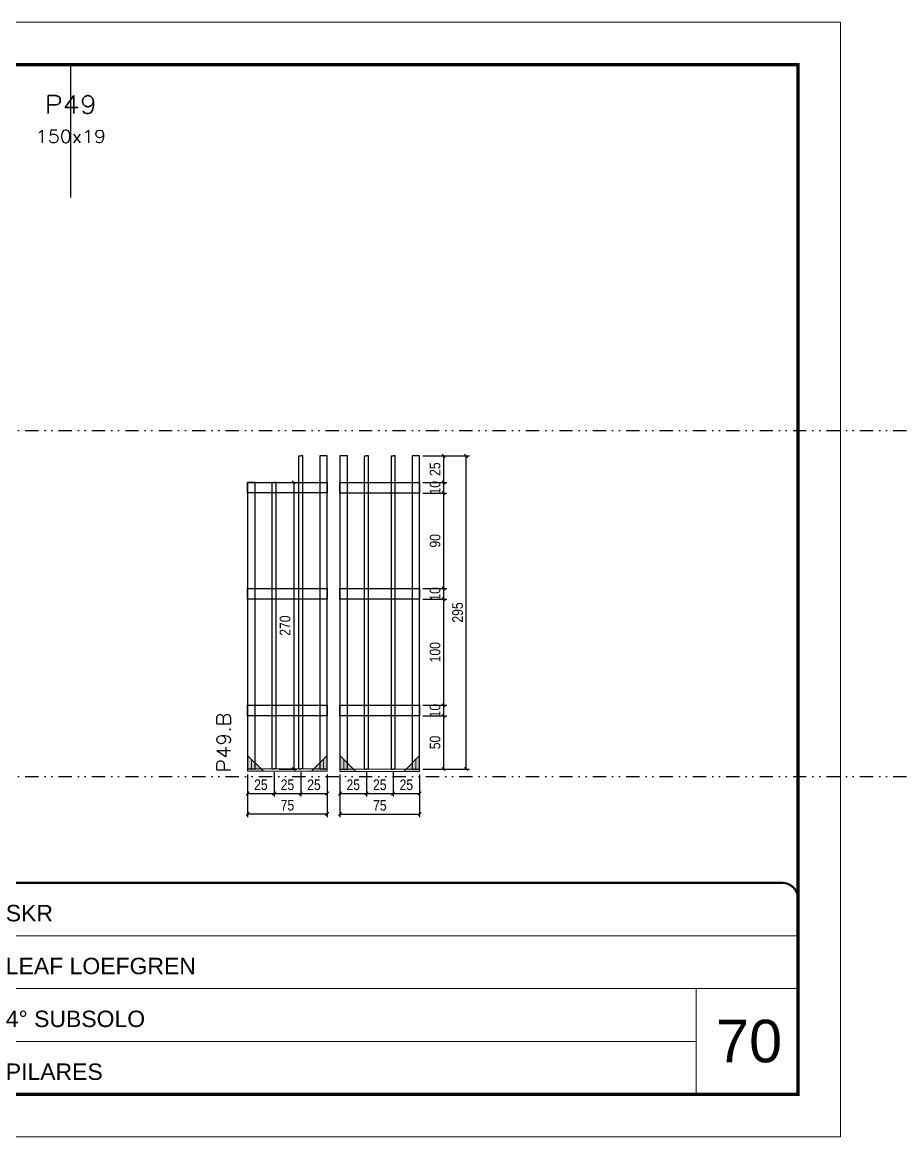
# Model space of a CAD drawing. Header units: millimetres. Extents: x 13777 to 27878, y -21631 to 6985.
# Drawn here: x 16699 to 17527, y -13591 to -12541 of the extents above; entities that cross this region are included whole.
import ezdxf
from ezdxf.enums import TextEntityAlignment as Align

# ---------------------------------------------------------------- set-up
doc = ezdxf.new("R2010")
doc.units = ezdxf.units.MM
for name, pattern in [('CONTINUO', [0]), ('DASHED', [0.75, 0.5, -0.25]), ('DIVIDE2', [0.625, 0.25, -0.125, 0, -0.125, 0, -0.125]), ('HIDDEN', [0.375, 0.25, -0.125])]:
    doc.linetypes.add(name, pattern=pattern)
for name, color, linetype, lineweight in [('CARIMBO', 255, 'Continuous', 9), ('Folhas', 255, 'Continuous', 9), ('Madeira', 126, 'Continuous', 18), ('Sarr 2.2x7', 40, 'Continuous', 9), ('SARRAFO DE PRESSAO', 251, 'DASHED', 9), ('Texto Seção', 7, 'Continuous', 15)]:
    doc.layers.add(name, color=color, linetype=linetype, lineweight=lineweight)
for name, color, linetype in [('COTA', 241, 'Continuous'), ('Nível', 160, 'Continuous'), ('SARR_2.2x10', 60, 'Continuous'), ('SARR_3.5x7', 81, 'Continuous'), ('SARR_7x7', 40, 'Continuous'), ('Texto de Titulo', 7, 'Continuous'), ('Texto Qtd Sarr', 242, 'Continuous')]:
    doc.layers.add(name, color=color, linetype=linetype)
doc.styles.add('ARIAL', font='arial.ttf')
doc.styles.add('COTA TECNICA', font='techl___.ttf', dxfattribs={"height": 10})
doc.styles.add('REGUA-120', font='ROMANS.shx', dxfattribs={"height": 15})
doc.styles.add('ROMANS', font='romans.shx')
doc.styles.add('Tecnologia', font='')
doc.styles.get('Tecnologia').set_extended_font_data('Forgotten Futurist')
doc.dimstyles.new('PAINEL', dxfattribs={"dimtxt": 10, "dimasz": 3, "dimexe": 3, "dimexo": 3, "dimgap": 3, "dimtad": 1, "dimdec": 1, "dimzin": 12, "dimdsep": 46, "dimtxsty": 'COTA TECNICA', "dimblk1": 'OBLIQUE', "dimblk2": 'OBLIQUE', "dimsah": 1, "dimcen": 0.9, "dimclrd": 4, "dimclre": 4, "dimclrt": 240, "dimadec": 1, "dimazin": 3, "dimtfac": 1, "dimtdec": 1, "dimtmove": 0, "dimatfit": 3, "dimfxl": 1, "dimtolj": 1, "dimtzin": 12, "dimarcsym": 0})

# ---------------------------------------------------------------- blocks, each defined once
blk = doc.blocks.new('9999999999')
at = {"color": 30, "linetype": 'CONTINUO'}
for p, q in [((98564.6, 34230.2), (98564.6, 34429.4)), ((98564.6, 34379.6), (99584, 34379.6)), ((98564.6, 34329.8), (99488, 34329.8)), ((99584, 34329.8), (99488, 34329.8)), ((99488, 34329.8), (99488, 34230.2)), ((98564.6, 34280), (99488, 34280))]:
    blk.add_line(p, q, dxfattribs=at)
at = {"color": 30, "linetype": 'CONTINUO', "const_width": 2}
blk.add_lwpolyline([(99584, 34230.2), (99584, 34414.4, 0.414214), (99569, 34429.4), (98229, 34429.4, 0.414214), (98214, 34414.4), (98214, 34245.2, 0.414214), (98229, 34230.2), (99584, 34230.2)], format="xyb", dxfattribs=at)
at = {"layer": 'Folhas'}
blk.add_lwpolyline([(98139, 34190.2), (99624, 34190.2), (99624, 35240.2), (98139, 35240.2)], close=True, dxfattribs=at)
at = {"layer": 'Folhas', "color": 30, "const_width": 3}
blk.add_lwpolyline([(98214, 34230.2), (99584, 34230.2), (99584, 35200.2), (98214, 35200.2)], close=True, dxfattribs=at)
at = {"color": 7, "linetype": 'Continuous', "ltscale": 5, "style": 'ARIAL'}
for s, height, p in [('SKR', 15.48, (98837.7, 34393.1)), ('LEAF LOEFGREN', 15.483, (98837.7, 34343.3)), ('4° SUBSOLO', 15.48, (98837.7, 34293.5)), ('NOVA SISTEMAS CONSTRUTIVOS', 11.059, (98263.2, 34267.2)), ('PILARES', 15.48, (98837.7, 34243.7))]:
    blk.add_text(s, height=height, dxfattribs=at).set_placement(p)
at = {"layer": 'Folhas', "color": 7, "style": 'Tecnologia', "width": 1.5}
for s, p in [('CLIENTE:', (98573.7, 34397.2)), ('OBRA:', (98573.7, 34347.3)), ('PAVIMENTO:', (98573.7, 34297.5)), ('PROJETO:', (98573.7, 34247.7))]:
    blk.add_text(s, height=14, dxfattribs=at).set_placement(p)
blk = doc.blocks.new('titulo1')
at = {"layer": 'Defpoints', "color": 252, "linetype": 'HIDDEN', "ltscale": 2}
blk.add_line((0, 0), (0, 125), dxfattribs=at)
at = {"layer": 'Defpoints', "style": 'ROMANS', "oblique": 15}
blk.add_attdef('FOLHA', text='', height=10, dxfattribs=at).set_placement((0, 15.6), align=Align.MIDDLE_CENTER)
at = {"layer": 'Texto Qtd Sarr', "color": 3, "style": 'ROMANS', "oblique": 15}
for tag, height, p in [('TITULO', 17, (0, 71.4)), ('SEÇÃO', 12, (0, 41.5))]:
    blk.add_attdef(tag, text='', height=height, dxfattribs=at).set_placement(p, align=Align.MIDDLE_CENTER)
blk = doc.blocks.new('_Oblique')
at = {"color": 0, "linetype": 'ByBlock', "lineweight": -2}
blk.add_line((-0.5, -0.5), (0.5, 0.5), dxfattribs=at)
blk = doc.blocks.new('*D3172')
at = {"layer": 'COTA', "color": 4, "lineweight": -2, "transparency": 16777216}
for p, q in [((16911.5, -13249.8), (16911.5, -13270.6)), ((16936.5, -13247.6), (16936.5, -13270.6)), ((16911.5, -13267.6), (16936.5, -13267.6))]:
    blk.add_line(p, q, dxfattribs=at)
at = {"layer": 'Defpoints', "color": 0, "transparency": 16777216}
for p in [(16911.5, -13246.8), (16936.5, -13244.6), (16936.5, -13267.6)]:
    blk.add_point(p, dxfattribs=at)
at = {"layer": 'COTA', "color": 4, "lineweight": -2, "transparency": 16777216, "xscale": 3, "yscale": 3, "zscale": 3, "rotation": 180}
blk.add_blockref('_Oblique', (16911.5, -13267.6), dxfattribs=at)
at = {"layer": 'COTA', "color": 4, "lineweight": -2, "transparency": 16777216, "xscale": 3, "yscale": 3, "zscale": 3}
blk.add_blockref('_Oblique', (16936.5, -13267.6), dxfattribs=at)
at = {"layer": 'COTA', "color": 240, "transparency": 16777216, "insert": (16924, -13259.5), "char_height": 10, "attachment_point": 5, "style": 'COTA TECNICA'}
blk.add_mtext('\\A1;25', dxfattribs=at)
blk = doc.blocks.new('*D3173')
at = {"layer": 'COTA', "color": 4, "lineweight": -2, "transparency": 16777216}
for p, q in [((16936.5, -13247.6), (16936.5, -13270.6)), ((16961.5, -13247.6), (16961.5, -13270.6)), ((16936.5, -13267.6), (16961.5, -13267.6))]:
    blk.add_line(p, q, dxfattribs=at)
at = {"layer": 'Defpoints', "color": 0, "transparency": 16777216}
for p in [(16936.5, -13244.6), (16961.5, -13244.6), (16961.5, -13267.6)]:
    blk.add_point(p, dxfattribs=at)
at = {"layer": 'COTA', "color": 4, "lineweight": -2, "transparency": 16777216, "xscale": 3, "yscale": 3, "zscale": 3, "rotation": 180}
blk.add_blockref('_Oblique', (16936.5, -13267.6), dxfattribs=at)
at = {"layer": 'COTA', "color": 4, "lineweight": -2, "transparency": 16777216, "xscale": 3, "yscale": 3, "zscale": 3}
blk.add_blockref('_Oblique', (16961.5, -13267.6), dxfattribs=at)
at = {"layer": 'COTA', "color": 240, "transparency": 16777216, "insert": (16949, -13259.5), "char_height": 10, "attachment_point": 5, "style": 'COTA TECNICA'}
blk.add_mtext('\\A1;25', dxfattribs=at)
blk = doc.blocks.new('*D3159')
at = {"layer": 'COTA', "color": 4, "lineweight": -2, "transparency": 16777216}
for p, q in [((16961.5, -13247.6), (16961.5, -13270.6)), ((16986.5, -13249.8), (16986.5, -13270.6)), ((16961.5, -13267.6), (16986.5, -13267.6))]:
    blk.add_line(p, q, dxfattribs=at)
at = {"layer": 'Defpoints', "color": 0, "transparency": 16777216}
for p in [(16961.5, -13244.6), (16986.5, -13246.8), (16986.5, -13267.6)]:
    blk.add_point(p, dxfattribs=at)
at = {"layer": 'COTA', "color": 4, "lineweight": -2, "transparency": 16777216, "xscale": 3, "yscale": 3, "zscale": 3, "rotation": 180}
blk.add_blockref('_Oblique', (16961.5, -13267.6), dxfattribs=at)
at = {"layer": 'COTA', "color": 4, "lineweight": -2, "transparency": 16777216, "xscale": 3, "yscale": 3, "zscale": 3}
blk.add_blockref('_Oblique', (16986.5, -13267.6), dxfattribs=at)
at = {"layer": 'COTA', "color": 240, "transparency": 16777216, "insert": (16974, -13259.5), "char_height": 10, "attachment_point": 5, "style": 'COTA TECNICA'}
blk.add_mtext('\\A1;25', dxfattribs=at)
blk = doc.blocks.new('*D3160')
at = {"layer": 'COTA', "color": 4, "lineweight": -2, "transparency": 16777216}
for p, q in [((16911.5, -13249.8), (16911.5, -13289.9)), ((16986.5, -13249.8), (16986.5, -13289.9)), ((16911.5, -13286.9), (16986.5, -13286.9))]:
    blk.add_line(p, q, dxfattribs=at)
at = {"layer": 'Defpoints', "color": 0, "transparency": 16777216}
for p in [(16911.5, -13246.8), (16986.5, -13246.8), (16986.5, -13286.9)]:
    blk.add_point(p, dxfattribs=at)
at = {"layer": 'COTA', "color": 4, "lineweight": -2, "transparency": 16777216, "xscale": 3, "yscale": 3, "zscale": 3, "rotation": 180}
blk.add_blockref('_Oblique', (16911.5, -13286.9), dxfattribs=at)
at = {"layer": 'COTA', "color": 4, "lineweight": -2, "transparency": 16777216, "xscale": 3, "yscale": 3, "zscale": 3}
blk.add_blockref('_Oblique', (16986.5, -13286.9), dxfattribs=at)
at = {"layer": 'COTA', "color": 240, "transparency": 16777216, "insert": (16949, -13278.8), "char_height": 10, "attachment_point": 5, "style": 'COTA TECNICA'}
blk.add_mtext('\\A1;75', dxfattribs=at)
blk = doc.blocks.new('*D3161')
at = {"layer": 'COTA', "color": 4, "lineweight": -2, "transparency": 16777216}
for p, q in [((16998.5, -13249.8), (16998.5, -13270.6)), ((17023.5, -13247.6), (17023.5, -13270.6)), ((16998.5, -13267.6), (17023.5, -13267.6))]:
    blk.add_line(p, q, dxfattribs=at)
at = {"layer": 'Defpoints', "color": 0, "transparency": 16777216}
for p in [(16998.5, -13246.8), (17023.5, -13244.6), (17023.5, -13267.6)]:
    blk.add_point(p, dxfattribs=at)
at = {"layer": 'COTA', "color": 4, "lineweight": -2, "transparency": 16777216, "xscale": 3, "yscale": 3, "zscale": 3, "rotation": 180}
blk.add_blockref('_Oblique', (16998.5, -13267.6), dxfattribs=at)
at = {"layer": 'COTA', "color": 4, "lineweight": -2, "transparency": 16777216, "xscale": 3, "yscale": 3, "zscale": 3}
blk.add_blockref('_Oblique', (17023.5, -13267.6), dxfattribs=at)
at = {"layer": 'COTA', "color": 240, "transparency": 16777216, "insert": (17011, -13259.5), "char_height": 10, "attachment_point": 5, "style": 'COTA TECNICA'}
blk.add_mtext('\\A1;25', dxfattribs=at)
blk = doc.blocks.new('*D3162')
at = {"layer": 'COTA', "color": 4, "lineweight": -2, "transparency": 16777216}
for p, q in [((17023.5, -13247.6), (17023.5, -13270.6)), ((17048.5, -13247.6), (17048.5, -13270.6)), ((17023.5, -13267.6), (17048.5, -13267.6))]:
    blk.add_line(p, q, dxfattribs=at)
at = {"layer": 'Defpoints', "color": 0, "transparency": 16777216}
for p in [(17023.5, -13244.6), (17048.5, -13244.6), (17048.5, -13267.6)]:
    blk.add_point(p, dxfattribs=at)
at = {"layer": 'COTA', "color": 4, "lineweight": -2, "transparency": 16777216, "xscale": 3, "yscale": 3, "zscale": 3, "rotation": 180}
blk.add_blockref('_Oblique', (17023.5, -13267.6), dxfattribs=at)
at = {"layer": 'COTA', "color": 4, "lineweight": -2, "transparency": 16777216, "xscale": 3, "yscale": 3, "zscale": 3}
blk.add_blockref('_Oblique', (17048.5, -13267.6), dxfattribs=at)
at = {"layer": 'COTA', "color": 240, "transparency": 16777216, "insert": (17036, -13259.5), "char_height": 10, "attachment_point": 5, "style": 'COTA TECNICA'}
blk.add_mtext('\\A1;25', dxfattribs=at)
blk = doc.blocks.new('*D3163')
at = {"layer": 'COTA', "color": 4, "lineweight": -2, "transparency": 16777216}
for p, q in [((17048.5, -13247.6), (17048.5, -13270.6)), ((17073.5, -13249.8), (17073.5, -13270.6)), ((17048.5, -13267.6), (17073.5, -13267.6))]:
    blk.add_line(p, q, dxfattribs=at)
at = {"layer": 'Defpoints', "color": 0, "transparency": 16777216}
for p in [(17048.5, -13244.6), (17073.5, -13246.8), (17073.5, -13267.6)]:
    blk.add_point(p, dxfattribs=at)
at = {"layer": 'COTA', "color": 4, "lineweight": -2, "transparency": 16777216, "xscale": 3, "yscale": 3, "zscale": 3, "rotation": 180}
blk.add_blockref('_Oblique', (17048.5, -13267.6), dxfattribs=at)
at = {"layer": 'COTA', "color": 4, "lineweight": -2, "transparency": 16777216, "xscale": 3, "yscale": 3, "zscale": 3}
blk.add_blockref('_Oblique', (17073.5, -13267.6), dxfattribs=at)
at = {"layer": 'COTA', "color": 240, "transparency": 16777216, "insert": (17061, -13259.5), "char_height": 10, "attachment_point": 5, "style": 'COTA TECNICA'}
blk.add_mtext('\\A1;25', dxfattribs=at)
blk = doc.blocks.new('*D3164')
at = {"layer": 'COTA', "color": 4, "lineweight": -2, "transparency": 16777216}
for p, q in [((16998.5, -13249.8), (16998.5, -13290)), ((17073.5, -13249.8), (17073.5, -13290)), ((16998.5, -13287), (17073.5, -13287))]:
    blk.add_line(p, q, dxfattribs=at)
at = {"layer": 'Defpoints', "color": 0, "transparency": 16777216}
for p in [(16998.5, -13246.8), (17073.5, -13246.8), (17073.5, -13287)]:
    blk.add_point(p, dxfattribs=at)
at = {"layer": 'COTA', "color": 4, "lineweight": -2, "transparency": 16777216, "xscale": 3, "yscale": 3, "zscale": 3, "rotation": 180}
blk.add_blockref('_Oblique', (16998.5, -13287), dxfattribs=at)
at = {"layer": 'COTA', "color": 4, "lineweight": -2, "transparency": 16777216, "xscale": 3, "yscale": 3, "zscale": 3}
blk.add_blockref('_Oblique', (17073.5, -13287), dxfattribs=at)
at = {"layer": 'COTA', "color": 240, "transparency": 16777216, "insert": (17036, -13278.9), "char_height": 10, "attachment_point": 5, "style": 'COTA TECNICA'}
blk.add_mtext('\\A1;75', dxfattribs=at)
blk = doc.blocks.new('*D3165')
at = {"layer": 'COTA', "color": 4, "lineweight": -2, "transparency": 16777216}
for p, q in [((17076.5, -13194.6), (17099.2, -13194.6)), ((17096.2, -13244.6), (17096.2, -13194.6)), ((17076.5, -13244.6), (17099.2, -13244.6))]:
    blk.add_line(p, q, dxfattribs=at)
at = {"layer": 'Defpoints', "color": 0, "transparency": 16777216}
for p in [(17073.5, -13194.6), (17096.2, -13194.6), (17073.5, -13244.6)]:
    blk.add_point(p, dxfattribs=at)
at = {"layer": 'COTA', "color": 4, "lineweight": -2, "transparency": 16777216, "xscale": 3, "yscale": 3, "zscale": 3}
for p, rotation in [((17096.2, -13194.6), 90), ((17096.2, -13244.6), 270)]:
    blk.add_blockref('_Oblique', p, dxfattribs=dict(at, rotation=rotation))
at = {"layer": 'COTA', "color": 240, "transparency": 16777216, "insert": (17088.1, -13219.6), "char_height": 10, "attachment_point": 5, "rotation": 90, "style": 'COTA TECNICA'}
blk.add_mtext('\\A1;50', dxfattribs=at)
blk = doc.blocks.new('*D3166')
at = {"layer": 'COTA', "color": 4, "lineweight": -2, "transparency": 16777216}
for p, q in [((17076.5, -13184.6), (17099.2, -13184.6)), ((17096.2, -13194.6), (17096.2, -13184.6)), ((17076.5, -13194.6), (17099.2, -13194.6))]:
    blk.add_line(p, q, dxfattribs=at)
at = {"layer": 'Defpoints', "color": 0, "transparency": 16777216}
for p in [(17073.5, -13184.6), (17096.2, -13184.6), (17073.5, -13194.6)]:
    blk.add_point(p, dxfattribs=at)
at = {"layer": 'COTA', "color": 4, "lineweight": -2, "transparency": 16777216, "xscale": 3, "yscale": 3, "zscale": 3}
for p, rotation in [((17096.2, -13184.6), 90), ((17096.2, -13194.6), 270)]:
    blk.add_blockref('_Oblique', p, dxfattribs=dict(at, rotation=rotation))
at = {"layer": 'COTA', "color": 240, "transparency": 16777216, "insert": (17088.1, -13189.6), "char_height": 10, "attachment_point": 5, "rotation": 90, "style": 'COTA TECNICA'}
blk.add_mtext('\\A1;10', dxfattribs=at)
blk = doc.blocks.new('*D3167')
at = {"layer": 'COTA', "color": 4, "lineweight": -2, "transparency": 16777216}
for p, q in [((17076.5, -13084.6), (17099.2, -13084.6)), ((17096.2, -13184.6), (17096.2, -13084.6)), ((17076.5, -13184.6), (17099.2, -13184.6))]:
    blk.add_line(p, q, dxfattribs=at)
at = {"layer": 'Defpoints', "color": 0, "transparency": 16777216}
for p in [(17073.5, -13084.6), (17096.2, -13084.6), (17073.5, -13184.6)]:
    blk.add_point(p, dxfattribs=at)
at = {"layer": 'COTA', "color": 4, "lineweight": -2, "transparency": 16777216, "xscale": 3, "yscale": 3, "zscale": 3}
for p, rotation in [((17096.2, -13084.6), 90), ((17096.2, -13184.6), 270)]:
    blk.add_blockref('_Oblique', p, dxfattribs=dict(at, rotation=rotation))
at = {"layer": 'COTA', "color": 240, "transparency": 16777216, "insert": (17088.1, -13134.6), "char_height": 10, "attachment_point": 5, "rotation": 90, "style": 'COTA TECNICA'}
blk.add_mtext('\\A1;100', dxfattribs=at)
blk = doc.blocks.new('*D3168')
at = {"layer": 'COTA', "color": 4, "lineweight": -2, "transparency": 16777216}
for p, q in [((17076.5, -13074.6), (17099.2, -13074.6)), ((17096.2, -13084.6), (17096.2, -13074.6)), ((17076.5, -13084.6), (17099.2, -13084.6))]:
    blk.add_line(p, q, dxfattribs=at)
at = {"layer": 'Defpoints', "color": 0, "transparency": 16777216}
for p in [(17073.5, -13074.6), (17096.2, -13074.6), (17073.5, -13084.6)]:
    blk.add_point(p, dxfattribs=at)
at = {"layer": 'COTA', "color": 4, "lineweight": -2, "transparency": 16777216, "xscale": 3, "yscale": 3, "zscale": 3}
for p, rotation in [((17096.2, -13074.6), 90), ((17096.2, -13084.6), 270)]:
    blk.add_blockref('_Oblique', p, dxfattribs=dict(at, rotation=rotation))
at = {"layer": 'COTA', "color": 240, "transparency": 16777216, "insert": (17088.1, -13079.6), "char_height": 10, "attachment_point": 5, "rotation": 90, "style": 'COTA TECNICA'}
blk.add_mtext('\\A1;10', dxfattribs=at)
blk = doc.blocks.new('*D3169')
at = {"layer": 'COTA', "color": 4, "lineweight": -2, "transparency": 16777216}
for p, q in [((17076.5, -12984.6), (17099.2, -12984.6)), ((17096.2, -13074.6), (17096.2, -12984.6)), ((17076.5, -13074.6), (17099.2, -13074.6))]:
    blk.add_line(p, q, dxfattribs=at)
at = {"layer": 'Defpoints', "color": 0, "transparency": 16777216}
for p in [(17073.5, -12984.6), (17096.2, -12984.6), (17073.5, -13074.6)]:
    blk.add_point(p, dxfattribs=at)
at = {"layer": 'COTA', "color": 4, "lineweight": -2, "transparency": 16777216, "xscale": 3, "yscale": 3, "zscale": 3}
for p, rotation in [((17096.2, -12984.6), 90), ((17096.2, -13074.6), 270)]:
    blk.add_blockref('_Oblique', p, dxfattribs=dict(at, rotation=rotation))
at = {"layer": 'COTA', "color": 240, "transparency": 16777216, "insert": (17088.1, -13029.6), "char_height": 10, "attachment_point": 5, "rotation": 90, "style": 'COTA TECNICA'}
blk.add_mtext('\\A1;90', dxfattribs=at)
blk = doc.blocks.new('*D3170')
at = {"layer": 'COTA', "color": 4, "lineweight": -2, "transparency": 16777216}
for p, q in [((17076.5, -12949.6), (17120.4, -12949.6)), ((17117.4, -13244.6), (17117.4, -12949.6)), ((17076.5, -13244.6), (17120.4, -13244.6))]:
    blk.add_line(p, q, dxfattribs=at)
at = {"layer": 'Defpoints', "color": 0, "transparency": 16777216}
for p in [(17073.5, -12949.6), (17117.4, -12949.6), (17073.5, -13244.6)]:
    blk.add_point(p, dxfattribs=at)
at = {"layer": 'COTA', "color": 4, "lineweight": -2, "transparency": 16777216, "xscale": 3, "yscale": 3, "zscale": 3}
for p, rotation in [((17117.4, -12949.6), 90), ((17117.4, -13244.6), 270)]:
    blk.add_blockref('_Oblique', p, dxfattribs=dict(at, rotation=rotation))
at = {"layer": 'COTA', "color": 240, "transparency": 16777216, "insert": (17109.3, -13097.1), "char_height": 10, "attachment_point": 5, "rotation": 90, "style": 'COTA TECNICA'}
blk.add_mtext('\\A1;295', dxfattribs=at)
blk = doc.blocks.new('*D3171')
at = {"layer": 'COTA', "color": 4, "lineweight": -2, "transparency": 16777216}
for p, q in [((17076.5, -12974.6), (17099.2, -12974.6)), ((17096.2, -12984.6), (17096.2, -12974.6)), ((17076.5, -12984.6), (17099.2, -12984.6))]:
    blk.add_line(p, q, dxfattribs=at)
at = {"layer": 'Defpoints', "color": 0, "transparency": 16777216}
for p in [(17073.5, -12974.6), (17096.2, -12974.6), (17073.5, -12984.6)]:
    blk.add_point(p, dxfattribs=at)
at = {"layer": 'COTA', "color": 4, "lineweight": -2, "transparency": 16777216, "xscale": 3, "yscale": 3, "zscale": 3}
for p, rotation in [((17096.2, -12974.6), 90), ((17096.2, -12984.6), 270)]:
    blk.add_blockref('_Oblique', p, dxfattribs=dict(at, rotation=rotation))
at = {"layer": 'COTA', "color": 240, "transparency": 16777216, "insert": (17088.1, -12979.6), "char_height": 10, "attachment_point": 5, "rotation": 90, "style": 'COTA TECNICA'}
blk.add_mtext('\\A1;10', dxfattribs=at)
blk = doc.blocks.new('*D3174')
at = {"layer": 'COTA', "color": 4, "lineweight": -2, "transparency": 16777216}
for p, q in [((17076.5, -12949.6), (17099.2, -12949.6)), ((17096.2, -12974.6), (17096.2, -12949.6)), ((17076.5, -12974.6), (17099.2, -12974.6))]:
    blk.add_line(p, q, dxfattribs=at)
at = {"layer": 'Defpoints', "color": 0, "transparency": 16777216}
for p in [(17073.5, -12949.6), (17096.2, -12949.6), (17073.5, -12974.6)]:
    blk.add_point(p, dxfattribs=at)
at = {"layer": 'COTA', "color": 4, "lineweight": -2, "transparency": 16777216, "xscale": 3, "yscale": 3, "zscale": 3}
for p, rotation in [((17096.2, -12949.6), 90), ((17096.2, -12974.6), 270)]:
    blk.add_blockref('_Oblique', p, dxfattribs=dict(at, rotation=rotation))
at = {"layer": 'COTA', "color": 240, "transparency": 16777216, "insert": (17088.1, -12962.1), "char_height": 10, "attachment_point": 5, "rotation": 90, "style": 'COTA TECNICA'}
blk.add_mtext('\\A1;25', dxfattribs=at)
blk = doc.blocks.new('*D3177')
at = {"layer": 'COTA', "color": 4, "lineweight": -2, "transparency": 16777216}
for p, q in [((16941.3, -12974.5), (16957.9, -12974.5)), ((16954.9, -12974.5), (16954.9, -13244.6)), ((16941.3, -13244.6), (16957.9, -13244.6))]:
    blk.add_line(p, q, dxfattribs=at)
at = {"layer": 'Defpoints', "color": 0, "transparency": 16777216}
for p in [(16938.3, -12974.5), (16938.3, -13244.6), (16954.9, -13244.6)]:
    blk.add_point(p, dxfattribs=at)
at = {"layer": 'COTA', "color": 4, "lineweight": -2, "transparency": 16777216, "xscale": 3, "yscale": 3, "zscale": 3}
for p, rotation in [((16954.9, -12974.5), 90), ((16954.9, -13244.6), 270)]:
    blk.add_blockref('_Oblique', p, dxfattribs=dict(at, rotation=rotation))
at = {"layer": 'COTA', "color": 240, "transparency": 16777216, "insert": (16946.8, -13109.5), "char_height": 10, "attachment_point": 5, "rotation": 90, "style": 'COTA TECNICA'}
blk.add_mtext('\\A1;270', dxfattribs=at)

msp = doc.modelspace()

# ---------------------------------------------------------------- hatches: boundary and pattern name
at = {"layer": 'Madeira'}
h = msp.add_hatch(color=252, dxfattribs=at)
h.dxf.hatch_style = 2
h.paths.add_polyline_path([(16911.51, -13231.77), (16911.51, -13246.77), (16926.51, -13246.77)])
h = msp.add_hatch(color=252, dxfattribs=at)
h.dxf.hatch_style = 2
h.paths.add_polyline_path([(16986.51, -13231.77), (16986.51, -13246.77), (16971.51, -13246.77)])
h = msp.add_hatch(color=252, dxfattribs=at)
h.dxf.hatch_style = 2
h.paths.add_polyline_path([(16998.5, -13231.8), (16998.5, -13246.8), (17013.5, -13246.8)])
h = msp.add_hatch(color=252, dxfattribs=at)
h.dxf.hatch_style = 2
h.paths.add_polyline_path([(17073.5, -13231.8), (17073.5, -13246.8), (17058.5, -13246.8)])

# ---------------------------------------------------------------- linework, layer by layer
at = {"layer": 'Madeira', "color": 250, "linetype": 'HIDDEN'}
for p, q in [((16915.01, -13235.27), (16915.01, -13244.57)), ((16983.01, -13235.27), (16983.01, -13244.57)), ((17002, -13235.3), (17002, -13244.6)), ((17070, -13235.3), (17070, -13244.6)), ((16921.34, -13244.57), (16911.51, -13244.57)), ((16921.34, -13244.57), (16911.51, -13244.57)), ((16976.68, -13244.57), (16986.51, -13244.57)), ((16976.68, -13244.57), (16986.51, -13244.57)), ((17008.33, -13244.6), (16998.5, -13244.6)), ((17008.33, -13244.6), (16998.5, -13244.6)), ((17063.67, -13244.6), (17073.5, -13244.6)), ((17063.67, -13244.6), (17073.5, -13244.6))]:
    msp.add_line(p, q, dxfattribs=at)
at = {"layer": 'Madeira', "color": 1, "linetype": 'HIDDEN'}
for p, q in [((16915.01, -13235.27), (16915.01, -13244.57)), ((16918.51, -13238.77), (16918.51, -13244.57)), ((16983.01, -13235.27), (16983.01, -13244.57)), ((17002, -13235.3), (17002, -13244.6)), ((17005.5, -13238.8), (17005.5, -13244.6)), ((17070, -13235.3), (17070, -13244.6)), ((16927.31, -13244.57), (16911.51, -13244.57)), ((16964.71, -13244.57), (16986.51, -13244.57)), ((17014.3, -13244.6), (16998.5, -13244.6)), ((17051.7, -13244.6), (17073.5, -13244.6))]:
    msp.add_line(p, q, dxfattribs=at)
at = {"layer": 'Madeira', "color": 250}
for p, q in [((16911.51, -13244.57), (16911.51, -13246.77)), ((16911.51, -13244.57), (16911.51, -13246.77)), ((16911.51, -13244.57), (16911.51, -13246.77)), ((16998.5, -13244.6), (16998.5, -13246.8)), ((16998.5, -13244.6), (16998.5, -13246.8)), ((16998.5, -13244.6), (16998.5, -13246.8))]:
    msp.add_line(p, q, dxfattribs=at)
at = {"layer": 'Madeira', "color": 0}
for points in [[(16911.51, -13231.77), (16911.51, -13246.77), (16926.51, -13246.77), (16911.51, -13231.77)], [(16986.51, -13231.77), (16986.51, -13246.77), (16971.51, -13246.77), (16986.51, -13231.77)], [(16998.5, -13231.8), (16998.5, -13246.8), (17013.5, -13246.8), (16998.5, -13231.8)], [(17073.5, -13231.8), (17073.5, -13246.8), (17058.5, -13246.8), (17073.5, -13231.8)]]:
    msp.add_lwpolyline(points, dxfattribs=at)
at = {"layer": 'Nível', "color": 4, "linetype": 'DIVIDE2', "ltscale": 50}
for p, q in [((13777.11, -12925.77), (21531.15, -12925.77)), ((13777.11, -13251.77), (21531.15, -13251.77))]:
    msp.add_line(p, q, dxfattribs=at)
at = {"layer": 'Sarr 2.2x7'}
for points in [[(16986.51, -13244.57), (16911.51, -13244.57), (16911.51, -13246.77), (16986.51, -13246.77)], [(16986.51, -13244.57), (16911.51, -13244.57), (16911.51, -13246.77), (16986.51, -13246.77)], [(17073.5, -13244.6), (16998.5, -13244.6), (16998.5, -13246.8), (17073.5, -13246.8)], [(17073.5, -13244.6), (16998.5, -13244.6), (16998.5, -13246.8), (17073.5, -13246.8)]]:
    msp.add_lwpolyline(points, close=True, dxfattribs=at)
at = {"layer": 'SARR_2.2x10'}
for points in [[(16911.51, -12974.53), (16986.51, -12974.53), (16986.51, -12984.53), (16911.51, -12984.53)], [(16911.51, -12974.53), (16986.51, -12974.53), (16986.51, -12984.53), (16911.51, -12984.53)], [(16998.5, -12974.57), (17073.5, -12974.57), (17073.5, -12984.57), (16998.5, -12984.57)], [(16998.5, -12974.57), (17073.5, -12974.57), (17073.5, -12984.57), (16998.5, -12984.57)], [(16911.51, -13074.57), (16986.51, -13074.57), (16986.51, -13084.57), (16911.51, -13084.57)], [(16911.51, -13074.57), (16986.51, -13074.57), (16986.51, -13084.57), (16911.51, -13084.57)], [(16998.5, -13074.6), (17073.5, -13074.6), (17073.5, -13084.6), (16998.5, -13084.6)], [(16998.5, -13074.6), (17073.5, -13074.6), (17073.5, -13084.6), (16998.5, -13084.6)], [(16911.51, -13184.57), (16986.51, -13184.57), (16986.51, -13194.57), (16911.51, -13194.57)], [(16911.51, -13184.57), (16986.51, -13184.57), (16986.51, -13194.57), (16911.51, -13194.57)], [(16998.5, -13184.6), (17073.5, -13184.6), (17073.5, -13194.6), (16998.5, -13194.6)], [(16998.5, -13184.6), (17073.5, -13184.6), (17073.5, -13194.6), (16998.5, -13194.6)]]:
    msp.add_lwpolyline(points, close=True, dxfattribs=at)
at = {"layer": 'SARR_3.5x7'}
for p, q in [((16959.89, -13244.57), (16959.89, -12949.53)), ((16959.89, -12949.53), (16961.64, -12949.53)), ((16959.89, -13244.57), (16959.89, -12949.53)), ((16959.89, -12949.53), (16961.64, -12949.53)), ((16963.39, -12949.53), (16961.64, -12949.53)), ((16963.39, -12949.53), (16961.64, -12949.53)), ((16963.39, -13244.57), (16963.39, -12949.53)), ((16963.39, -13244.57), (16963.39, -12949.53)), ((17021.75, -13244.6), (17021.75, -12949.57)), ((17021.75, -12949.57), (17023.5, -12949.57)), ((17021.75, -13244.6), (17021.75, -12949.57)), ((17021.75, -12949.57), (17023.5, -12949.57)), ((17025.25, -12949.57), (17023.5, -12949.57)), ((17025.25, -12949.57), (17023.5, -12949.57)), ((17025.25, -13244.6), (17025.25, -12949.57)), ((17025.25, -13244.6), (17025.25, -12949.57)), ((17046.88, -13244.6), (17046.88, -12949.57)), ((17046.88, -12949.57), (17048.63, -12949.57)), ((17046.88, -13244.6), (17046.88, -12949.57)), ((17046.88, -12949.57), (17048.63, -12949.57)), ((17050.38, -12949.57), (17048.63, -12949.57)), ((17050.38, -12949.57), (17048.63, -12949.57)), ((17050.38, -13244.6), (17050.38, -12949.57)), ((17050.38, -13244.6), (17050.38, -12949.57)), ((16934.76, -13244.57), (16934.76, -12974.53)), ((16934.76, -12974.53), (16936.51, -12974.53)), ((16934.76, -13244.57), (16934.76, -12974.53)), ((16934.76, -12974.53), (16936.51, -12974.53)), ((16938.26, -12974.53), (16936.51, -12974.53)), ((16938.26, -12974.53), (16936.51, -12974.53)), ((16938.26, -13244.57), (16938.26, -12974.53)), ((16938.26, -13244.57), (16938.26, -12974.53)), ((16934.76, -13244.57), (16936.51, -13244.57)), ((16934.76, -13244.57), (16936.51, -13244.57)), ((16938.26, -13244.57), (16936.51, -13244.57)), ((16938.26, -13244.57), (16936.51, -13244.57)), ((16959.89, -13244.57), (16961.64, -13244.57)), ((16959.89, -13244.57), (16961.64, -13244.57)), ((16963.39, -13244.57), (16961.64, -13244.57)), ((16963.39, -13244.57), (16961.64, -13244.57)), ((17021.75, -13244.6), (17023.5, -13244.6)), ((17021.75, -13244.6), (17023.5, -13244.6)), ((17025.25, -13244.6), (17023.5, -13244.6)), ((17025.25, -13244.6), (17023.5, -13244.6)), ((17046.88, -13244.6), (17048.63, -13244.6)), ((17046.88, -13244.6), (17048.63, -13244.6)), ((17050.38, -13244.6), (17048.63, -13244.6)), ((17050.38, -13244.6), (17048.63, -13244.6))]:
    msp.add_line(p, q, dxfattribs=at)
at = {"layer": 'SARR_7x7'}
for points in [[(16979.51, -13244.57), (16986.51, -13244.57), (16986.51, -12949.53), (16979.51, -12949.53)], [(16979.51, -13244.57), (16986.51, -13244.57), (16986.51, -12949.53), (16979.51, -12949.53)], [(16998.5, -13244.6), (17005.5, -13244.6), (17005.5, -12949.57), (16998.5, -12949.57)], [(16998.5, -13244.6), (17005.5, -13244.6), (17005.5, -12949.57), (16998.5, -12949.57)], [(17066.5, -13244.6), (17073.5, -13244.6), (17073.5, -12949.57), (17066.5, -12949.57)], [(17066.5, -13244.6), (17073.5, -13244.6), (17073.5, -12949.57), (17066.5, -12949.57)], [(16911.51, -13244.57), (16918.51, -13244.57), (16918.51, -12974.53), (16911.51, -12974.53)], [(16911.51, -13244.57), (16918.51, -13244.57), (16918.51, -12974.53), (16911.51, -12974.53)]]:
    msp.add_lwpolyline(points, close=True, dxfattribs=at)

# ---------------------------------------------------------------- block references
at = {"layer": 'SARRAFO DE PRESSAO', "color": 6, "linetype": 'ByBlock'}
msp.add_blockref('9999999999', (-82154.01, -47781.25), dxfattribs=at)
at = {"layer": 'Texto Seção'}
ref = msp.add_blockref('titulo1', (16744.97, -12706.05), dxfattribs=at)
ref.add_attrib('TITULO', 'P49', dxfattribs={"layer": 'Texto de Titulo', "color": 7, "height": 17, "style": 'ROMANS', "width": 1.1}).set_placement((16744.97, -12618.55), align=Align.MIDDLE_CENTER)
ref.add_attrib('SEÇÃO', '150x19', dxfattribs={"layer": 'Texto de Titulo', "color": 7, "height": 12, "style": 'ROMANS', "width": 1.1}).set_placement((16744.97, -12648.55), align=Align.MIDDLE_CENTER)

# ---------------------------------------------------------------- texts
at = {"layer": 'CARIMBO', "style": 'ARIAL'}
msp.add_text('70', height=40, dxfattribs=at).set_placement((17352.83, -13520.91))
at = {"layer": 'Texto Seção', "style": 'REGUA-120', "width": 1.1}
msp.add_text('P49.B', height=13, rotation=90, dxfattribs=at).set_placement((16895.51, -13247.88))

# ---------------------------------------------------------------- dimensions: what is measured, and where the dimension line sits
at = {"layer": 'COTA'}
for base, p1, p2, picture, middle in [((17096.2, -12949.57), (17073.5, -12974.57), (17073.5, -12949.57), '*D3174', (17088.09, -12962.07)), ((16954.92, -13244.57), (16938.26, -12974.53), (16938.26, -13244.57), '*D3177', (16946.82, -13109.55))]:
    dim = msp.add_linear_dim(base=base, p1=p1, p2=p2, angle=90, dimstyle='PAINEL', dxfattribs=at)
    dim.commit()
    dim.dimension.update_dxf_attribs({"geometry": picture, "text_midpoint": middle})
for base, p1, p2, picture, middle in [((17117.41, -12949.6), (17073.5, -13244.64), (17073.5, -12949.6), '*D3170', (17117.41, -13097.12)), ((17096.2, -12974.57), (17073.5, -12984.57), (17073.5, -12974.57), '*D3171', (17096.2, -12979.57)), ((17096.2, -13074.6), (17073.5, -13084.6), (17073.5, -13074.6), '*D3168', (17096.2, -13079.6)), ((17096.2, -13184.6), (17073.5, -13194.6), (17073.5, -13184.6), '*D3166', (17096.2, -13189.6))]:
    dim = msp.add_linear_dim(base=base, p1=p1, p2=p2, angle=90, dimstyle='PAINEL', override={"dimtmove": 1}, dxfattribs=at)
    dim.commit()
    dim.dimension.update_dxf_attribs({"geometry": picture, "text_midpoint": middle, "dimtype": 160})
for base, p1, p2, picture, middle in [((17096.2, -12984.57), (17073.5, -13074.6), (17073.5, -12984.57), '*D3169', (17088.07, -13029.58)), ((17096.2, -13084.6), (17073.5, -13184.6), (17073.5, -13084.6), '*D3167', (17088.09, -13134.6)), ((17096.2, -13194.6), (17073.5, -13244.6), (17073.5, -13194.6), '*D3165', (17088.09, -13219.6))]:
    dim = msp.add_linear_dim(base=base, p1=p1, p2=p2, angle=90, dimstyle='PAINEL', override={"dimtmove": 1}, dxfattribs=at)
    dim.commit()
    dim.dimension.update_dxf_attribs({"geometry": picture, "text_midpoint": middle})
for base, p1, p2, picture, middle in [((16936.51, -13267.59), (16911.51, -13246.77), (16936.51, -13244.57), '*D3172', (16924.01, -13259.48)), ((16986.51, -13286.94), (16911.51, -13246.77), (16986.51, -13246.77), '*D3160', (16949.01, -13278.83)), ((16961.51, -13267.59), (16936.51, -13244.57), (16961.51, -13244.57), '*D3173', (16949.01, -13259.48)), ((16986.51, -13267.59), (16961.51, -13244.57), (16986.51, -13246.77), '*D3159', (16974.01, -13259.48)), ((17023.5, -13267.62), (16998.5, -13246.8), (17023.5, -13244.6), '*D3161', (17011, -13259.51)), ((17073.5, -13286.98), (16998.5, -13246.8), (17073.5, -13246.8), '*D3164', (17036, -13278.87)), ((17048.5, -13267.62), (17023.5, -13244.6), (17048.5, -13244.6), '*D3162', (17036, -13259.51)), ((17073.5, -13267.62), (17048.5, -13244.6), (17073.5, -13246.8), '*D3163', (17061, -13259.51))]:
    dim = msp.add_linear_dim(base=base, p1=p1, p2=p2, dimstyle='PAINEL', override={"dimtmove": 1}, dxfattribs=at)
    dim.commit()
    dim.dimension.update_dxf_attribs({"geometry": picture, "text_midpoint": middle})

doc.saveas('drawing.dxf')
